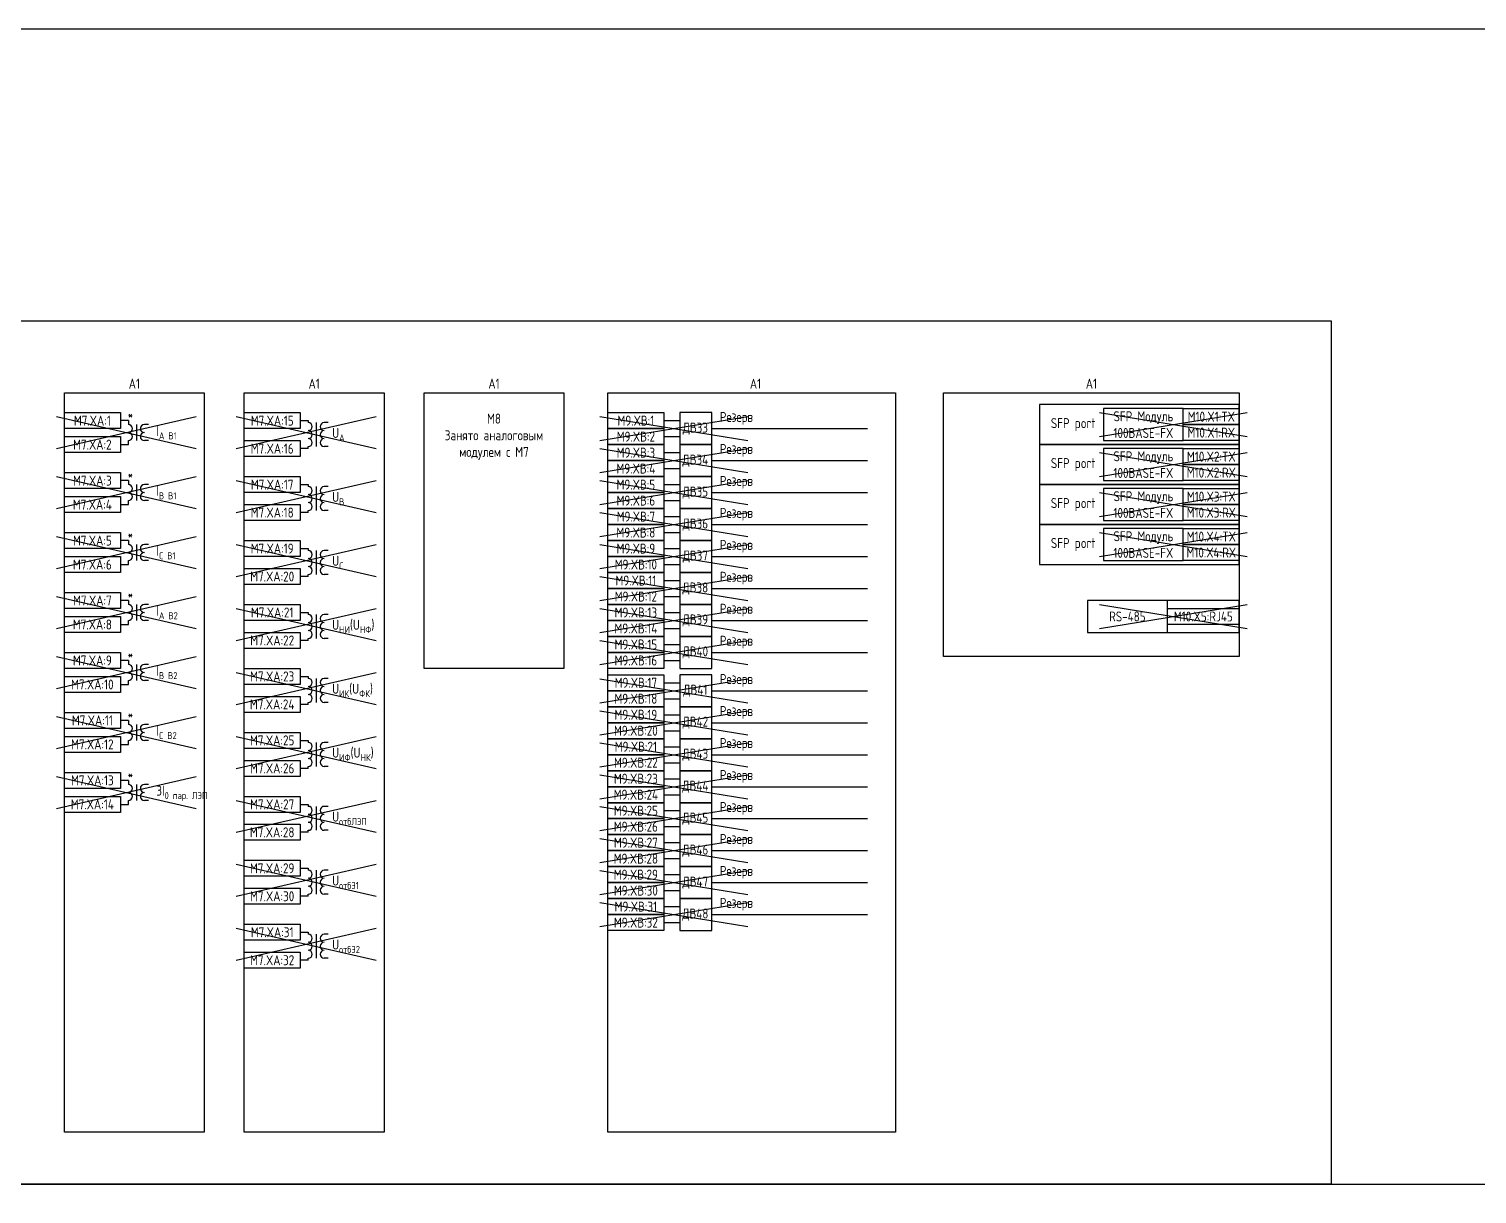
# Model space of a CAD drawing. Header units: millimetres. Extents: x -863 to 2106, y -90 to 586.
# Drawn here: x 475.1 to 837.5, y 294.5 to 586 of the extents above; entities that cross this region are included whole.
import ezdxf

# ---------------------------------------------------------------- set-up
doc = ezdxf.new("R2010")
doc.units = ezdxf.units.MM
doc.styles.add('Gost_type_A', font='GOST_0.TTF')

# ---------------------------------------------------------------- blocks, each defined once
blk = doc.blocks.new('Формат_А3')
blk.add_lwpolyline([(-420, 297), (0, 297), (0, 0), (-420, 0)], close=True)

msp = doc.modelspace()

# ---------------------------------------------------------------- linework, layer by layer
at = {"color": 6}
for p, q in [((743, 490), (780, 484)), ((743, 484), (780, 490)), ((482, 489), (517, 481)), ((482, 481), (517, 489)), ((527, 489), (562, 481)), ((527, 481), (562, 489)), ((743, 480), (780, 474)), ((743, 474), (780, 480)), ((482, 474), (517, 466)), ((482, 466), (517, 474)), ((527, 473), (562, 465)), ((527, 465), (562, 473)), ((743, 470), (780, 464)), ((743, 464), (780, 470)), ((482, 459), (517, 451)), ((482, 451), (517, 459)), ((527, 457), (562, 449)), ((527, 449), (562, 457)), ((743, 460), (780, 454)), ((743, 454), (780, 460)), ((527, 441), (562, 433)), ((527, 433), (562, 441)), ((743, 442), (780, 436)), ((743, 436), (780, 442)), ((527, 425), (562, 417)), ((527, 417), (562, 425)), ((527, 409), (562, 401)), ((527, 401), (562, 409)), ((482, 399), (517, 391)), ((482, 391), (517, 399)), ((527, 393), (562, 385)), ((527, 385), (562, 393))]:
    msp.add_line(p, q, dxfattribs=at)
for p, q in [((500, 488), (498, 488)), ((634, 488), (638, 488)), ((646, 486), (685, 486)), ((498, 482), (500, 482)), ((634, 484), (638, 484)), ((634, 480), (638, 480)), ((634, 476), (638, 476)), ((646, 478), (685, 478)), ((500, 473), (498, 473)), ((634, 472), (638, 472)), ((634, 468), (638, 468)), ((646, 470), (685, 470)), ((498, 467), (500, 467)), ((634, 464), (638, 464)), ((646, 462), (685, 462)), ((500, 458), (498, 458)), ((634, 460), (638, 460)), ((634, 456), (638, 456)), ((646, 454), (685, 454)), ((498, 452), (500, 452)), ((634, 452), (638, 452)), ((634, 448), (638, 448)), ((646, 446), (685, 446)), ((500, 443), (498, 443)), ((634, 444), (638, 444)), ((634, 440), (638, 440)), ((498, 437), (500, 437)), ((634, 436), (638, 436)), ((646, 438), (685, 438)), ((634, 432), (638, 432)), ((500, 428), (498, 428)), ((634, 428), (638, 428)), ((646, 430), (685, 430)), ((498, 422), (500, 422)), ((634, 422.42), (638, 422.42)), ((646, 420.42), (685, 420.42)), ((634, 418.42), (638, 418.42)), ((634, 414.42), (638, 414.42)), ((500, 413), (498, 413)), ((634, 410.42), (638, 410.42)), ((646, 412.42), (685, 412.42)), ((498, 407), (500, 407)), ((634, 406.42), (638, 406.42)), ((634, 402.42), (638, 402.42)), ((646, 404.42), (685, 404.42)), ((500, 398), (498, 398)), ((634, 398.42), (638, 398.42)), ((646, 396.42), (685, 396.42)), ((498, 392), (500, 392)), ((634, 394.42), (638, 394.42)), ((634, 390.42), (638, 390.42)), ((646, 388.42), (685, 388.42)), ((634, 386.42), (638, 386.42)), ((634, 382.42), (638, 382.42)), ((634, 378.42), (638, 378.42)), ((646, 380.42), (685, 380.42)), ((634, 374.42), (638, 374.42)), ((634, 370.42), (638, 370.42)), ((646, 372.42), (685, 372.42)), ((634, 366.42), (638, 366.42)), ((634, 362.42), (638, 362.42)), ((646, 364.42), (685, 364.42))]:
    msp.add_line(p, q)
at = {"ltscale": 4}
for p, q in [((500, 488), (500, 487)), ((500, 487.5), (500, 487)), ((502, 487), (502, 483)), ((502, 487), (502, 483)), ((505, 487), (504, 487)), ((505, 487), (504, 487)), ((543, 488), (545, 488)), ((545, 488), (545, 487.5)), ((545, 488), (545, 487.5)), ((547, 487.5), (547, 483.5)), ((550, 487.5), (549, 487.5)), ((500, 482), (500, 483)), ((505, 483), (504, 483)), ((505, 483), (504, 483)), ((547, 485.5), (547, 481.5)), ((545, 481), (543, 481)), ((545, 481), (545, 481.5)), ((550, 481.5), (549, 481.5)), ((500, 473), (500, 472)), ((500, 472.5), (500, 472)), ((502, 472), (502, 468)), ((502, 472), (502, 468)), ((505, 472), (504, 472)), ((505, 472), (504, 472)), ((543, 472), (545, 472)), ((545, 472), (545, 471.5)), ((545, 472), (545, 471.5)), ((547, 471.5), (547, 467.5)), ((550, 471.5), (549, 471.5)), ((500, 467), (500, 468)), ((505, 468), (504, 468)), ((505, 468), (504, 468)), ((547, 469.5), (547, 465.5)), ((545, 465), (543, 465)), ((545, 465), (545, 465.5)), ((550, 465.5), (549, 465.5)), ((500, 458), (500, 457)), ((500, 457.5), (500, 457)), ((502, 457), (502, 453)), ((502, 457), (502, 453)), ((505, 457), (504, 457)), ((505, 457), (504, 457)), ((500, 452), (500, 453)), ((505, 453), (504, 453)), ((505, 453), (504, 453)), ((543, 456), (545, 456)), ((545, 456), (545, 455.5)), ((545, 456), (545, 455.5)), ((547, 455.5), (547, 451.5)), ((547, 453.5), (547, 449.5)), ((550, 455.5), (549, 455.5)), ((545, 449), (545, 449.5)), ((550, 449.5), (549, 449.5)), ((545, 449), (543, 449)), ((500, 443), (500, 442)), ((500, 442.5), (500, 442)), ((502, 442), (502, 438)), ((502, 442), (502, 438)), ((505, 442), (504, 442)), ((505, 442), (504, 442)), ((543, 440), (545, 440)), ((545, 440), (545, 439.5)), ((545, 440), (545, 439.5)), ((547, 439.5), (547, 435.5)), ((550, 439.5), (549, 439.5)), ((500, 437), (500, 438)), ((505, 438), (504, 438)), ((505, 438), (504, 438)), ((547, 437.5), (547, 433.5)), ((545, 433), (543, 433)), ((545, 433), (545, 433.5)), ((550, 433.5), (549, 433.5)), ((500, 428), (500, 427)), ((500, 427.5), (500, 427)), ((502, 427), (502, 423)), ((502, 427), (502, 423)), ((505, 427), (504, 427)), ((505, 427), (504, 427)), ((543, 424), (545, 424)), ((545, 424), (545, 423.5)), ((545, 424), (545, 423.5)), ((500, 422), (500, 423)), ((505, 423), (504, 423)), ((505, 423), (504, 423)), ((547, 423.5), (547, 419.5)), ((547, 421.5), (547, 417.5)), ((550, 423.5), (549, 423.5)), ((545, 417), (543, 417)), ((545, 417), (545, 417.5)), ((550, 417.5), (549, 417.5)), ((500, 413), (500, 412)), ((500, 412.5), (500, 412)), ((502, 412), (502, 408)), ((502, 412), (502, 408)), ((505, 412), (504, 412)), ((505, 412), (504, 412)), ((500, 407), (500, 408)), ((505, 408), (504, 408)), ((505, 408), (504, 408)), ((543, 408), (545, 408)), ((545, 408), (545, 407.5)), ((545, 408), (545, 407.5)), ((547, 407.5), (547, 403.5)), ((550, 407.5), (549, 407.5)), ((547, 405.5), (547, 401.5)), ((545, 401), (543, 401)), ((545, 401), (545, 401.5)), ((550, 401.5), (549, 401.5)), ((500, 398), (500, 397)), ((500, 397.5), (500, 397)), ((502, 397), (502, 393)), ((502, 397), (502, 393)), ((505, 397), (504, 397)), ((505, 397), (504, 397)), ((500, 392), (500, 393)), ((505, 393), (504, 393)), ((505, 393), (504, 393)), ((543, 392), (545, 392)), ((545, 392), (545, 391.5)), ((545, 392), (545, 391.5)), ((547, 391.5), (547, 387.5)), ((550, 391.5), (549, 391.5)), ((547, 389.5), (547, 385.5)), ((545, 385), (543, 385)), ((545, 385), (545, 385.5)), ((550, 385.5), (549, 385.5)), ((543, 376), (545, 376)), ((545, 376), (545, 375.5)), ((545, 376), (545, 375.5)), ((547, 375.5), (547, 371.5)), ((547, 373.5), (547, 369.5)), ((550, 375.5), (549, 375.5)), ((545, 369), (543, 369)), ((545, 369), (545, 369.5)), ((550, 369.5), (549, 369.5)), ((543, 360), (545, 360)), ((545, 360), (545, 359.5)), ((545, 360), (545, 359.5)), ((547, 359.5), (547, 355.5)), ((550, 359.5), (549, 359.5)), ((547, 357.5), (547, 353.5)), ((545, 353), (543, 353)), ((545, 353), (545, 353.5)), ((550, 353.5), (549, 353.5))]:
    msp.add_line(p, q, dxfattribs=at)
at = {"color": 114, "true_color": 0x139b48}
for p, q in [((618, 489), (655, 483)), ((618, 483), (655, 489)), ((618, 481), (655, 475)), ((618, 475), (655, 481)), ((618, 473), (655, 467)), ((618, 467), (655, 473)), ((618, 465), (655, 459)), ((618, 459), (655, 465)), ((618, 457), (655, 451)), ((618, 451), (655, 457)), ((618, 449), (655, 443)), ((618, 443), (655, 449)), ((482, 444), (517, 436)), ((482, 436), (517, 444)), ((618, 441), (655, 435)), ((618, 435), (655, 441)), ((618, 433), (655, 427)), ((618, 427), (655, 433)), ((482, 429), (517, 421)), ((482, 421), (517, 429)), ((618, 423.42), (655, 417.42)), ((618, 417.42), (655, 423.42)), ((482, 414), (517, 406)), ((482, 406), (517, 414)), ((618, 415.42), (655, 409.42)), ((618, 409.42), (655, 415.42)), ((618, 407.42), (655, 401.42)), ((618, 401.42), (655, 407.42)), ((618, 399.42), (655, 393.42)), ((618, 393.42), (655, 399.42)), ((618, 391.42), (655, 385.42)), ((618, 385.42), (655, 391.42)), ((618, 383.42), (655, 377.42)), ((618, 377.42), (655, 383.42)), ((527, 377), (562, 369)), ((527, 369), (562, 377)), ((618, 375.42), (655, 369.42)), ((618, 369.42), (655, 375.42)), ((618, 367.42), (655, 361.42)), ((618, 361.42), (655, 367.42)), ((527, 361), (562, 353)), ((527, 353), (562, 361))]:
    msp.add_line(p, q, dxfattribs=at)
for points in [[(-863, 586), (2106, 586), (2106, -90), (-863, -90)], [(0, 513), (801, 513), (801, 297), (0, 297)], [(484, 495), (519, 495), (519, 310), (484, 310)], [(529, 495), (564, 495), (564, 310), (529, 310)], [(574, 495), (609, 495), (609, 426), (574, 426)], [(620, 495), (692, 495), (692, 310), (620, 310)], [(704, 495), (778, 495), (778, 429), (704, 429)], [(484, 490), (498, 490), (498, 486), (484, 486)], [(529, 490), (543, 490), (543, 486), (529, 486)], [(620, 490), (634, 490), (634, 486), (620, 486)], [(778, 492), (728, 492), (728, 482), (778, 482)], [(764, 491), (778, 491), (778, 487), (764, 487)], [(620, 486), (634, 486), (634, 482), (620, 482)], [(764, 487), (778, 487), (778, 483), (764, 483)], [(484, 484), (498, 484), (498, 480), (484, 480)], [(529, 483), (543, 483), (543, 479), (529, 479)], [(620, 482), (634, 482), (634, 478), (620, 478)], [(778, 482), (728, 482), (728, 472), (778, 472)], [(764, 481), (778, 481), (778, 477), (764, 477)], [(484, 475), (498, 475), (498, 471), (484, 471)], [(620, 478), (634, 478), (634, 474), (620, 474)], [(764, 477), (778, 477), (778, 473), (764, 473)], [(529, 474), (543, 474), (543, 470), (529, 470)], [(620, 474), (634, 474), (634, 470), (620, 470)], [(778, 472), (728, 472), (728, 462), (778, 462)], [(484, 469), (498, 469), (498, 465), (484, 465)], [(620, 470), (634, 470), (634, 466), (620, 466)], [(764, 471), (778, 471), (778, 467), (764, 467)], [(529, 467), (543, 467), (543, 463), (529, 463)], [(620, 466), (634, 466), (634, 462), (620, 462)], [(764, 467), (778, 467), (778, 463), (764, 463)], [(620, 462), (634, 462), (634, 458), (620, 458)], [(778, 462), (728, 462), (728, 452), (778, 452)], [(764, 461), (778, 461), (778, 457), (764, 457)], [(484, 460), (498, 460), (498, 456), (484, 456)], [(529, 458), (543, 458), (543, 454), (529, 454)], [(620, 458), (634, 458), (634, 454), (620, 454)], [(764, 457), (778, 457), (778, 453), (764, 453)], [(484, 454), (498, 454), (498, 450), (484, 450)], [(620, 454), (634, 454), (634, 450), (620, 450)], [(529, 451), (543, 451), (543, 447), (529, 447)], [(620, 450), (634, 450), (634, 446), (620, 446)], [(620, 446), (634, 446), (634, 442), (620, 442)], [(484, 445), (498, 445), (498, 441), (484, 441)], [(484, 439), (498, 439), (498, 435), (484, 435)], [(529, 442), (543, 442), (543, 438), (529, 438)], [(620, 442), (634, 442), (634, 438), (620, 438)], [(760, 441), (778, 441), (778, 437), (760, 437)], [(529, 435), (543, 435), (543, 431), (529, 431)], [(620, 438), (634, 438), (634, 434), (620, 434)], [(620, 434), (634, 434), (634, 430), (620, 430)], [(484, 430), (498, 430), (498, 426), (484, 426)], [(620, 430), (634, 430), (634, 426), (620, 426)], [(484, 424), (498, 424), (498, 420), (484, 420)], [(529, 426), (543, 426), (543, 422), (529, 422)], [(620, 424.42), (634, 424.42), (634, 420.42), (620, 420.42)], [(620, 420.42), (634, 420.42), (634, 416.42), (620, 416.42)], [(529, 419), (543, 419), (543, 415), (529, 415)], [(484, 415), (498, 415), (498, 411), (484, 411)], [(620, 416.42), (634, 416.42), (634, 412.42), (620, 412.42)], [(529, 410), (543, 410), (543, 406), (529, 406)], [(620, 412.42), (634, 412.42), (634, 408.42), (620, 408.42)], [(484, 409), (498, 409), (498, 405), (484, 405)], [(620, 408.42), (634, 408.42), (634, 404.42), (620, 404.42)], [(529, 403), (543, 403), (543, 399), (529, 399)], [(620, 404.42), (634, 404.42), (634, 400.42), (620, 400.42)], [(484, 400), (498, 400), (498, 396), (484, 396)], [(620, 400.42), (634, 400.42), (634, 396.42), (620, 396.42)], [(620, 396.42), (634, 396.42), (634, 392.42), (620, 392.42)], [(484, 394), (498, 394), (498, 390), (484, 390)], [(529, 394), (543, 394), (543, 390), (529, 390)], [(620, 392.42), (634, 392.42), (634, 388.42), (620, 388.42)], [(620, 388.42), (634, 388.42), (634, 384.42), (620, 384.42)], [(529, 387), (543, 387), (543, 383), (529, 383)], [(620, 384.42), (634, 384.42), (634, 380.42), (620, 380.42)], [(529, 378), (543, 378), (543, 374), (529, 374)], [(620, 380.42), (634, 380.42), (634, 376.42), (620, 376.42)], [(620, 376.42), (634, 376.42), (634, 372.42), (620, 372.42)], [(529, 371), (543, 371), (543, 367), (529, 367)], [(620, 372.42), (634, 372.42), (634, 368.42), (620, 368.42)], [(620, 368.42), (634, 368.42), (634, 364.42), (620, 364.42)], [(620, 364.42), (634, 364.42), (634, 360.42), (620, 360.42)], [(529, 362), (543, 362), (543, 358), (529, 358)], [(529, 355), (543, 355), (543, 351), (529, 351)]]:
    msp.add_lwpolyline(points, close=True)
at = {"ltscale": 4}
for points in [[(638, 482), (646, 482), (646, 490), (638, 490)], [(744, 483), (764, 483), (764, 491), (744, 491)], [(638, 474), (646, 474), (646, 482), (638, 482)], [(744, 473), (764, 473), (764, 481), (744, 481)], [(638, 466), (646, 466), (646, 474), (638, 474)], [(744, 463), (764, 463), (764, 471), (744, 471)], [(638, 458), (646, 458), (646, 466), (638, 466)], [(744, 453), (764, 453), (764, 461), (744, 461)], [(638, 450), (646, 450), (646, 458), (638, 458)], [(638, 442), (646, 442), (646, 450), (638, 450)], [(740, 435), (778, 435), (778, 443), (740, 443)], [(740, 435), (760, 435), (760, 443), (740, 443)], [(638, 434), (646, 434), (646, 442), (638, 442)], [(638, 426), (646, 426), (646, 434), (638, 434)], [(638, 416.42), (646, 416.42), (646, 424.42), (638, 424.42)], [(638, 408.42), (646, 408.42), (646, 416.42), (638, 416.42)], [(638, 400.42), (646, 400.42), (646, 408.42), (638, 408.42)], [(638, 392.42), (646, 392.42), (646, 400.42), (638, 400.42)], [(638, 384.42), (646, 384.42), (646, 392.42), (638, 392.42)], [(638, 376.42), (646, 376.42), (646, 384.42), (638, 384.42)], [(638, 368.42), (646, 368.42), (646, 376.42), (638, 376.42)], [(638, 360.42), (646, 360.42), (646, 368.42), (638, 368.42)]]:
    msp.add_lwpolyline(points, close=True, dxfattribs=at)
for centre, start, end in [((500, 486), 270, 90), ((500, 486), 270, 90), ((504, 486), 90, 270), ((504, 486), 90, 270), ((545, 486.5), 270, 90), ((549, 486.5), 90, 270), ((549, 486.5), 90, 270), ((500, 484), 270, 90), ((500, 484), 270, 90), ((504, 484), 90, 270), ((504, 484), 90, 270), ((545, 484.5), 270, 90), ((545, 482.5), 270, 90), ((549, 484.5), 90, 270), ((549, 484.5), 90, 270), ((549, 482.5), 90, 270), ((500, 471), 270, 90), ((500, 471), 270, 90), ((504, 471), 90, 270), ((504, 471), 90, 270), ((545, 470.5), 270, 90), ((549, 470.5), 90, 270), ((549, 470.5), 90, 270), ((500, 469), 270, 90), ((500, 469), 270, 90), ((504, 469), 90, 270), ((504, 469), 90, 270), ((545, 468.5), 270, 90), ((545, 466.5), 270, 90), ((549, 468.5), 90, 270), ((549, 468.5), 90, 270), ((549, 466.5), 90, 270), ((500, 456), 270, 90), ((500, 456), 270, 90), ((504, 456), 90, 270), ((504, 456), 90, 270), ((500, 454), 270, 90), ((500, 454), 270, 90), ((504, 454), 90, 270), ((504, 454), 90, 270), ((545, 454.5), 270, 90), ((545, 452.5), 270, 90), ((549, 454.5), 90, 270), ((549, 454.5), 90, 270), ((549, 452.5), 90, 270), ((549, 452.5), 90, 270), ((545, 450.5), 270, 90), ((549, 450.5), 90, 270), ((500, 441), 270, 90), ((500, 441), 270, 90), ((500, 439), 270, 90), ((500, 439), 270, 90), ((504, 441), 90, 270), ((504, 441), 90, 270), ((504, 439), 90, 270), ((504, 439), 90, 270), ((545, 438.5), 270, 90), ((549, 438.5), 90, 270), ((549, 438.5), 90, 270), ((545, 436.5), 270, 90), ((545, 434.5), 270, 90), ((549, 436.5), 90, 270), ((549, 436.5), 90, 270), ((549, 434.5), 90, 270), ((500, 426), 270, 90), ((500, 426), 270, 90), ((500, 424), 270, 90), ((500, 424), 270, 90), ((504, 426), 90, 270), ((504, 426), 90, 270), ((504, 424), 90, 270), ((504, 424), 90, 270), ((545, 422.5), 270, 90), ((545, 420.5), 270, 90), ((549, 422.5), 90, 270), ((549, 422.5), 90, 270), ((549, 420.5), 90, 270), ((549, 420.5), 90, 270), ((545, 418.5), 270, 90), ((549, 418.5), 90, 270), ((500, 411), 270, 90), ((500, 411), 270, 90), ((500, 409), 270, 90), ((500, 409), 270, 90), ((504, 411), 90, 270), ((504, 411), 90, 270), ((504, 409), 90, 270), ((504, 409), 90, 270), ((545, 406.5), 270, 90), ((549, 406.5), 90, 270), ((549, 406.5), 90, 270), ((545, 404.5), 270, 90), ((545, 402.5), 270, 90), ((549, 404.5), 90, 270), ((549, 404.5), 90, 270), ((549, 402.5), 90, 270), ((500, 396), 270, 90), ((500, 396), 270, 90), ((500, 394), 270, 90), ((500, 394), 270, 90), ((504, 396), 90, 270), ((504, 396), 90, 270), ((504, 394), 90, 270), ((504, 394), 90, 270), ((545, 390.5), 270, 90), ((549, 390.5), 90, 270), ((549, 390.5), 90, 270), ((545, 388.5), 270, 90), ((549, 388.5), 90, 270), ((549, 388.5), 90, 270), ((545, 386.5), 270, 90), ((549, 386.5), 90, 270), ((545, 374.5), 270, 90), ((545, 372.5), 270, 90), ((549, 374.5), 90, 270), ((549, 374.5), 90, 270), ((549, 372.5), 90, 270), ((549, 372.5), 90, 270), ((545, 370.5), 270, 90), ((549, 370.5), 90, 270), ((545, 358.5), 270, 90), ((549, 358.5), 90, 270), ((549, 358.5), 90, 270), ((545, 356.5), 270, 90), ((545, 354.5), 270, 90), ((549, 356.5), 90, 270), ((549, 356.5), 90, 270), ((549, 354.5), 90, 270)]:
    msp.add_arc(centre, 1, start, end, dxfattribs=at)

# ---------------------------------------------------------------- block references
at = {"color": 1}
msp.add_blockref('Формат_А3', (840, 0), dxfattribs=at)

# ---------------------------------------------------------------- texts
at = {"char_height": 2.5, "attachment_point": 8, "line_spacing_factor": 0.9, "style": 'Gost_type_A'}
for insert, width in [((501.5, 496), 35), ((546.5, 496), 35), ((591.5, 496), 35), ((656.94, 496), 73.8762), ((741, 496), 74.0002)]:
    msp.add_mtext('A1', dxfattribs=dict(at, insert=insert, width=width))
at = {"char_height": 2.5, "style": 'Gost_type_A'}
for s, insert, width, attachment_point in [('M7.XA:1', (491, 488), 14, 5), ('*', (500.5, 489.5), 3, 5), ('M7.XA:15', (536, 488), 14, 5), ('M8\\PЗанято аналоговым модулем с М7', (591.5, 484), 35, 5), ('M9.XВ:1', (627, 488), 14, 5), ('Резерв', (648, 487), 30.8621, 7), ('SFP Mодуль 100BASE-FX', (754, 487), 19.9998, 5), ('M10.X1:TX', (771, 489), 14, 5), ('\\A1;I{\\H0.7x;\\S^ A B1;}', (507, 485), 8, 4), ('\\A1;U{\\H0.7x;\\S^ A;}', (551, 484.5), 12, 4), ('ДВ33', (641.88, 486), 7.7588, 5), ('SFP port', (742, 487), 20, 6), ('M10.X1:RX', (771, 485), 14, 5), ('M7.XA:2', (490.99, 482), 14.018, 5), ('M7.XA:16', (535.99, 481), 14.018, 5), ('M9.XВ:2', (627, 484), 14, 5), ('Резерв', (648, 479), 44.8565, 7), ('M9.XВ:3', (627, 480), 14, 5), ('ДВ34', (641.88, 478), 7.7588, 5), ('SFP port', (742, 477), 20, 6), ('SFP Mодуль 100BASE-FX', (754, 477), 19.9998, 5), ('M10.X2:TX', (771, 479), 14, 5), ('*', (500.5, 474.5), 3, 5), ('M9.XВ:4', (627, 476), 14, 5), ('M10.X2:RX', (771, 475), 14, 5), ('M7.XA:3', (491, 473), 14, 5), ('\\A1;I{\\H0.7x;\\S^ B B1;}', (507, 470), 8, 4), ('M7.XA:17', (535.99, 472), 14.018, 5), ('M9.XВ:5', (627, 472), 14, 5), ('ДВ35', (641.88, 470), 7.7588, 5), ('Резерв', (648, 471), 27.8465, 7), ('M7.XA:4', (490.99, 466.99), 14.018, 5), ('\\A1;U{\\H0.7x;\\S^ B;}', (551, 468.5), 12, 4), ('M9.XВ:6', (627, 468), 14, 5), ('SFP port', (742, 467), 20, 6), ('SFP Mодуль 100BASE-FX', (754, 467), 19.9998, 5), ('M10.X3:TX', (771, 469), 14, 5), ('M7.XA:18', (535.99, 465), 14.018, 5), ('M9.XВ:7', (627, 464), 14, 5), ('Резерв', (648, 463), 27.8465, 7), ('M10.X3:RX', (771, 465), 14, 5), ('M9.XВ:8', (627, 460), 14, 5), ('ДВ36', (641.88, 462), 7.7588, 5), ('SFP Mодуль 100BASE-FX', (754, 457), 19.9998, 5), ('M10.X4:TX', (771, 459), 14, 5), ('M7.XA:5', (491, 458), 14, 5), ('*', (500.5, 459.5), 3, 5), ('\\A1;I{\\H0.7x;\\S^ C B1;}', (507, 455), 8, 4), ('M7.XA:19', (535.99, 456), 14.018, 5), ('M9.XВ:9', (627, 456), 14, 5), ('Резерв', (648, 455), 32.328, 7), ('SFP port', (742, 457), 20, 6), ('M7.XA:6', (490.99, 451.99), 14.018, 5), ('\\A1;U{\\H0.7x;\\S^ C;}', (551, 452.5), 12, 4), ('M9.XВ:10', (627, 452), 14, 5), ('ДВ37', (641.88, 454), 7.7588, 5), ('M10.X4:RX', (771, 455), 14, 5), ('M7.XA:20', (535.99, 449), 14.018, 5), ('Резерв', (648, 447), 27.8465, 7), ('M9.XВ:11', (627, 448), 14, 5), ('ДВ38', (641.88, 446), 7.7588, 5), ('M7.XA:7', (491, 443), 14, 5), ('*', (500.5, 444.5), 3, 5), ('M9.XВ:12', (627, 444), 14, 5), ('Резерв', (648, 439), 27.8465, 7), ('\\A1;I{\\H0.7x;\\S^ A B2;}', (507, 440), 8, 4), ('M7.XA:21', (535.99, 440), 14.018, 5), ('M9.XВ:13', (627, 440), 14, 5), ('ДВ39', (641.88, 438), 7.7588, 5), ('RS-485', (750, 439), 19.9998, 5), ('M10.X5:RJ45', (769, 439), 18.0002, 5), ('M7.XA:8', (490.99, 436.99), 14.018, 5), ('\\A1;U{\\H0.7x;\\S^ НИ;}(U{\\H0.7x;\\S^ НФ;})', (551, 436.5), 12, 4), ('M9.XВ:14', (627, 436), 14, 5), ('M7.XA:22', (535.99, 433), 14.018, 5), ('M9.XВ:15', (627, 432), 14, 5), ('ДВ40', (641.88, 430), 7.7588, 5), ('Резерв', (648, 431), 27.8465, 7), ('M7.XA:9', (491, 428), 14, 5), ('*', (500.5, 429.5), 3, 5), ('M9.XВ:16', (627, 428), 14, 5), ('\\A1;I{\\H0.7x;\\S^ B B2;}', (507, 425), 8, 4), ('M7.XA:23', (535.99, 424), 14.018, 5), ('Резерв', (648, 421.42), 27.8465, 7), ('M7.XA:10', (490.99, 421.99), 14.018, 5), ('\\A1;U{\\H0.7x;\\S^ ИК;}(U{\\H0.7x;\\S^ ФК;})', (551, 420.5), 12, 4), ('M9.XВ:17', (627, 422.42), 14, 5), ('ДВ41', (641.88, 420.42), 7.7588, 5), ('M7.XA:24', (535.99, 417), 14.018, 5), ('M9.XВ:18', (627, 418.42), 14, 5), ('M7.XA:11', (491, 413), 14, 5), ('*', (500.5, 414.5), 3, 5), ('M9.XВ:19', (627, 414.42), 14, 5), ('ДВ42', (641.88, 412.42), 7.7588, 5), ('Резерв', (648, 413.42), 27.8465, 7), ('\\A1;I{\\H0.7x;\\S^ C B2;}', (507, 410), 8, 4), ('M9.XВ:20', (627, 410.42), 14, 5), ('M7.XA:12', (490.99, 407), 14.018, 5), ('M7.XA:25', (535.99, 408), 14.018, 5), ('\\A1;U{\\H0.7x;\\S^ ИФ;}(U{\\H0.7x;\\S^ НК;})', (551, 404.5), 12, 4), ('M9.XВ:21', (627, 406.42), 14, 5), ('ДВ43', (641.88, 404.42), 7.7588, 5), ('Резерв', (648, 405.42), 27.8465, 7), ('M7.XA:26', (535.99, 401), 14.018, 5), ('M9.XВ:22', (627, 402.42), 14, 5), ('M7.XA:13', (491, 398.01), 14, 5), ('*', (500.5, 399.5), 3, 5), ('M9.XВ:23', (627, 398.42), 14, 5), ('Резерв', (648, 397.42), 27.8465, 7), ('\\A1;3I{\\H0.7x;\\S^ 0 пар. ЛЭП;}', (507, 395), 14.005, 4), ('M9.XВ:24', (627, 394.42), 14, 5), ('ДВ44', (641.88, 396.42), 7.7588, 5), ('M7.XA:14', (490.99, 392), 14.018, 5), ('M7.XA:27', (535.99, 392), 14.018, 5), ('M9.XВ:25', (627, 390.42), 14, 5), ('Резерв', (648, 389.42), 27.8465, 7), ('\\A1;U{\\H0.7x;\\S^ отбЛЭП;}', (551, 388.5), 12, 4), ('ДВ45', (641.88, 388.42), 7.7588, 5), ('M7.XA:28', (535.99, 385), 14.018, 5), ('M9.XВ:26', (627, 386.42), 14, 5), ('Резерв', (648, 381.42), 27.8465, 7), ('M9.XВ:27', (627, 382.42), 14, 5), ('ДВ46', (641.88, 380.42), 7.7588, 5), ('M7.XA:29', (535.99, 376), 14.018, 5), ('M9.XВ:28', (627, 378.42), 14, 5), ('\\A1;U{\\H0.7x;\\S^ отбЭ1;}', (551, 372.5), 12, 4), ('M9.XВ:29', (627, 374.42), 14, 5), ('ДВ47', (641.88, 372.42), 7.7588, 5), ('Резерв', (648, 373.42), 27.8465, 7), ('M7.XA:30', (535.99, 369), 14.018, 5), ('M9.XВ:30', (627, 370.42), 14, 5), ('M9.XВ:31', (627, 366.42), 14, 5), ('Резерв', (648, 365.42), 27.8465, 7), ('M9.XВ:32', (627, 362.42), 14, 5), ('ДВ48', (641.88, 364.42), 7.7588, 5), ('M7.XA:31', (535.99, 360), 14.018, 5), ('\\A1;U{\\H0.7x;\\S^ отбЭ2;}', (551, 356.5), 12, 4), ('M7.XA:32', (535.99, 353), 14.018, 5)]:
    msp.add_mtext(s, dxfattribs=dict(at, insert=insert, width=width, attachment_point=attachment_point))

doc.saveas('drawing.dxf')
